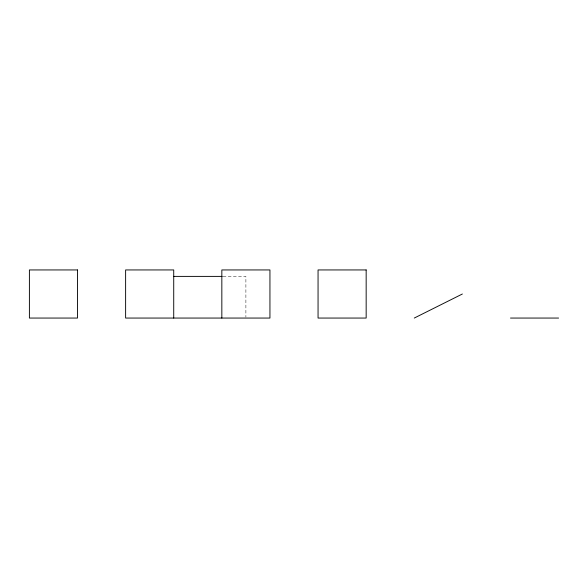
<?xml version="1.0" encoding="UTF-8"?>
<svg xmlns="http://www.w3.org/2000/svg" width="588" height="588" viewBox="0 0 588 588"><rect width="100%" height="100%" fill="white"/><g stroke="black" fill="none" stroke-linecap="round" stroke-linejoin="round"><path stroke-width="0.44" stroke-dasharray="2.94 2.21" d="M223.058 276.389L245.894 276.389L245.894 317.145"/><path stroke-width="0.88" d="M414.275 318.057L462.381 294M173.725 276.389L222.139 276.389M510.494 318.057L558.6 318.057M221.838 318.057L221.838 269.943L269.943 269.943L269.943 318.057L125.619 318.057L125.619 269.943L173.725 269.943L173.725 318.057M77.506 269.943L29.4 269.943L29.4 318.057L77.506 318.057L77.506 269.943M366.162 269.943L318.057 269.943L318.057 318.057L366.162 318.057L366.162 269.943"/></g></svg>
